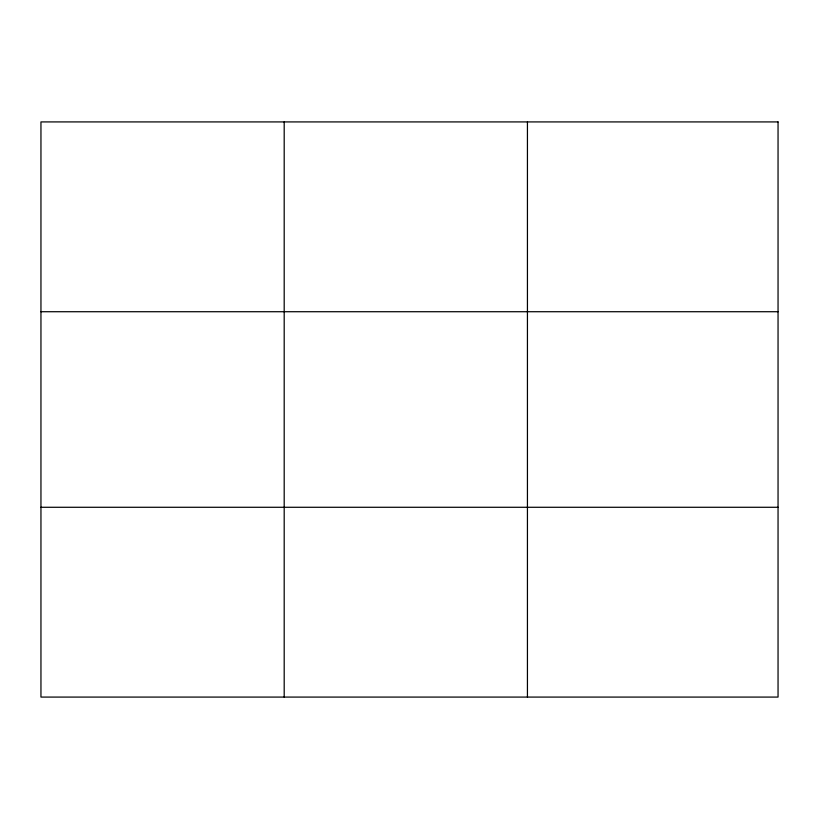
<?xml version="1.0" encoding="UTF-8"?>
<svg xmlns="http://www.w3.org/2000/svg" width="819" height="819" viewBox="0 0 819 819"><rect width="100%" height="100%" fill="white"/><g stroke="black" fill="none" stroke-linecap="round" stroke-linejoin="round"><path stroke-width="1.23" d="M284.193 121.918L284.193 697.082M527.436 121.918L527.436 697.082M40.95 311.722L778.05 311.722M40.95 507.278L778.05 507.278M778.05 121.918L778.05 697.082L40.95 697.082L40.95 121.918L778.05 121.918"/></g></svg>
